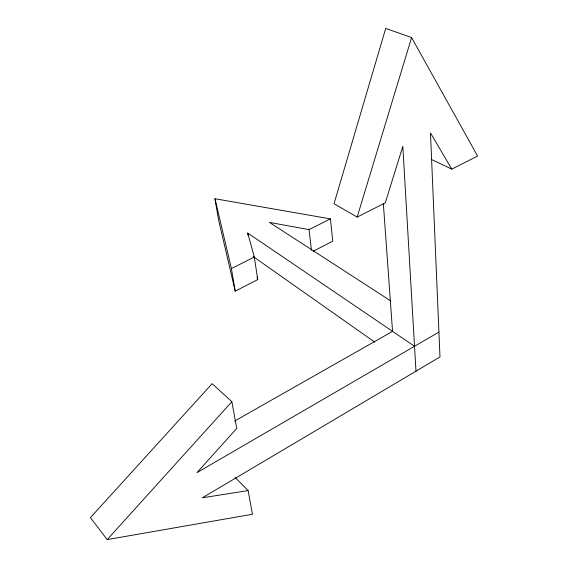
<?xml version="1.0" encoding="UTF-8"?>
<svg xmlns="http://www.w3.org/2000/svg" width="568" height="568" viewBox="0 0 568 568"><rect width="100%" height="100%" fill="white"/><g stroke="black" fill="none" stroke-linecap="round" stroke-linejoin="round"><path stroke-width="0.85" d="M357.151 217.097L411.594 37.566L385.715 28.4L334.027 203.734L357.151 217.097L385.281 202.84L402.818 146.374L415.982 371.174M107.21 539.6L231.865 401.697L212.134 383.67L90.418 517.654L107.21 539.6L252.448 514.246L248.117 490.575L235.258 477.61M438.929 332.102L196.94 472.647L236.757 428.428L231.865 401.697M234.591 421.08L392.552 331.364L383.343 203.557M313.224 251.198L332.756 241.194L330.427 218.879L214.967 198.743L218.588 219.937L235.209 291.15L257.751 279.605L254.301 257.063L247.726 233.036L414.526 346.281M431.247 159.388L451.808 169.122L477.581 156.058L411.594 37.566M235.209 291.15L231.403 268.543L254.301 257.063M390.621 300.834L269.445 222.4L309.027 229.614L330.427 218.879M248.117 490.575L202.386 497.795L439.987 356.945L430.48 132.962L451.808 169.122M253.314 256.63L374.795 342.17M257.07 277.07L257.751 279.605M214.967 198.743L231.403 268.543M247.726 233.036L248.124 235.578M309.027 229.614L311.456 250.275"/></g></svg>
